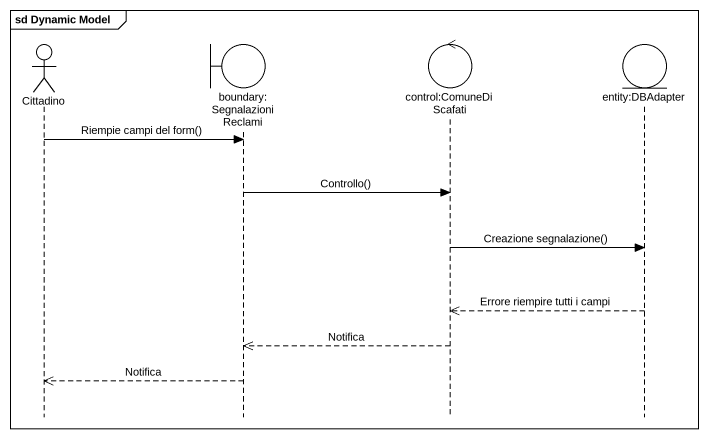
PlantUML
@startuml
mainframe sd Dynamic Model
hide footbox
actor Cittadino
boundary "boundary:SegnalazioniReclami" as boundary_SegnalazioniReclami
control "control:ComuneDiScafati" as control_ComuneDiScafati
entity "entity:DBAdapter" as entity_DBAdapter

Cittadino -> boundary_SegnalazioniReclami : Riempie campi del form()
boundary_SegnalazioniReclami -> control_ComuneDiScafati : Controllo()
control_ComuneDiScafati -> entity_DBAdapter : Creazione segnalazione()
entity_DBAdapter -->> control_ComuneDiScafati : Errore riempire tutti i campi
control_ComuneDiScafati -->> boundary_SegnalazioniReclami : Notifica
boundary_SegnalazioniReclami -->> Cittadino : Notifica
@enduml
